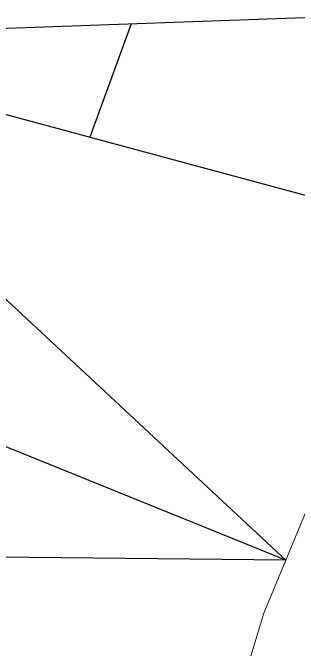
# Model space of a CAD drawing. Header units: millimetres. Extents: x 348 to 2201, y 118 to 1049.
# Drawn here: x 874.73 to 877.28, y 604.46 to 610.16 of the extents above; entities that cross this region are included whole.
import ezdxf

# ---------------------------------------------------------------- set-up
doc = ezdxf.new("R2010")
doc.units = ezdxf.units.MM
doc.layers.add('600_CURVA_MESTRA', color=14, linetype='Continuous', lineweight=18)

msp = doc.modelspace()

# ---------------------------------------------------------------- linework, layer by layer
for p, q in [((881.4482, 610.2627), (872.1633, 609.932)), ((875.7905, 610.0612), (875.4214, 609.0495, 362.5)), ((872.1633, 609.932), (877.1734, 605.262, 725)), ((872.1633, 609.932), (878.6796, 608.1669, 725)), ((877.1734, 605.262, 725), (872.1356, 607.301)), ((877.1734, 605.262, 725), (872.1147, 605.3152))]:
    msp.add_line(p, q)
at = {"layer": '600_CURVA_MESTRA', "elevation": 725, "flags": 128}
msp.add_lwpolyline([(875.6517, 600.6514), (876.0199, 601.5605), (876.3895, 602.7263), (876.6746, 603.7927), (876.9768, 604.7863), (877.37, 605.7378), (877.7221, 606.3796)], dxfattribs=at)

doc.saveas('drawing.dxf')
